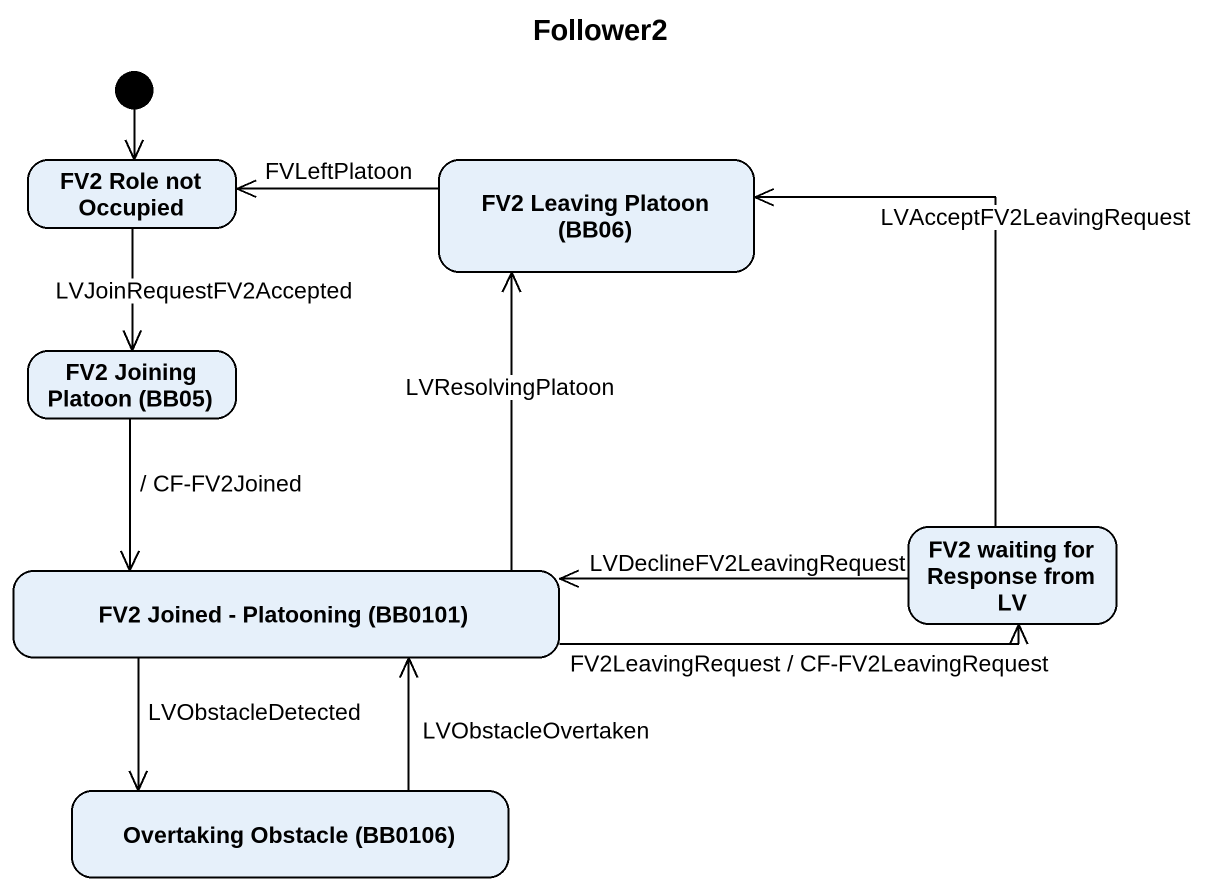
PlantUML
@startuml
title Follower2
hide empty description
state "FV2 Role not Occupied" as FV2_Role_not_Occupied
state "FV2 Leaving Platoon (BB06)" as FV2_Leaving_Platoon_BB06
state "FV2 Joining Platoon (BB05)" as FV2_Joining_Platoon_BB05
state "FV2 Joined - Platooning (BB0101)" as FV2_Joined_Platooning_BB0101
state "FV2 waiting for Response from LV" as FV2_waiting_for_Response
state "Overtaking Obstacle (BB0106)" as Overtaking_Obstacle_BB0106
[*] --> FV2_Role_not_Occupied
FV2_Role_not_Occupied --> FV2_Joining_Platoon_BB05 : LVJoinRequestFV2Accepted
FV2_Leaving_Platoon_BB06 -left-> FV2_Role_not_Occupied : FVLeftPlatoon
FV2_Joining_Platoon_BB05 --> FV2_Joined_Platooning_BB0101 : / CF-FV2Joined
FV2_Joined_Platooning_BB0101 -up-> FV2_Leaving_Platoon_BB06 : LVResolvingPlatoon
FV2_Joined_Platooning_BB0101 -right-> FV2_waiting_for_Response : FV2LeavingRequest / CF-FV2LeavingRequest
FV2_Joined_Platooning_BB0101 --> Overtaking_Obstacle_BB0106 : LVObstacleDetected
FV2_waiting_for_Response -up-> FV2_Leaving_Platoon_BB06 : LVAcceptFV2LeavingRequest
FV2_waiting_for_Response -left-> FV2_Joined_Platooning_BB0101 : LVDeclineFV2LeavingRequest
Overtaking_Obstacle_BB0106 -up-> FV2_Joined_Platooning_BB0101 : LVObstacleOvertaken
@enduml
